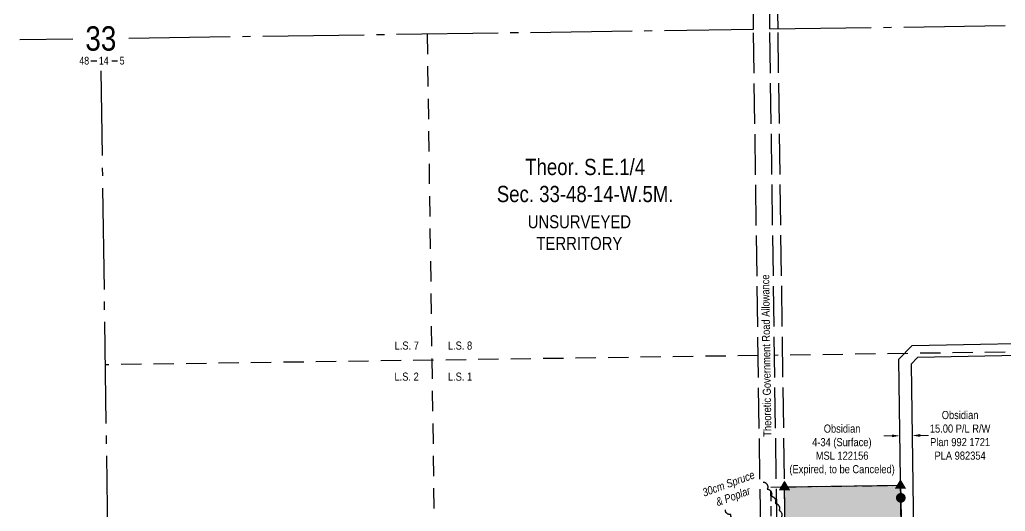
# Model space of a CAD drawing. Extents: x 566267 to 569350, y 5891344 to 5894279.
# Drawn here: x 567498 to 568713, y 5892756 to 5893362 of the extents above; entities that cross this region are included whole.
import ezdxf
from ezdxf.enums import TextEntityAlignment as Align

# ---------------------------------------------------------------- set-up
doc = ezdxf.new("R2010")
doc.units = 0
doc.header["$LTSCALE"] = 5
doc.header["$PDSIZE"] = 0.5
for name, pattern in [('0', [1, 1, 0]), ('foc-ACCESSROAD', [3.75, 2.5, -1.25]), ('foc-LSD', [8, 5, -3]), ('foc-QUARTERLINE', [33, 25, -3, 2, -3]), ('foc-UNSURVEYED', [12.5, 10, -2.5])]:
    doc.linetypes.add(name, pattern=pattern)
doc.layers.get('Defpoints').update_dxf_attribs({"color": 9})
for name, color, linetype in [('10', 1, 'Continuous'), ('9', 3, 'Continuous'), ('C-RW', 13, 'Continuous'), ('C-SYMBOL', 7, 'Continuous'), ('C-WS', 13, 'foc-ACCESSROAD'), ('L-MON', 1, 'Continuous'), ('L-QSEC', 8, 'foc-QUARTERLINE'), ('L-ROAD-T', 7, 'Continuous'), ('L-SECLBL', 7, 'Continuous'), ('L-SECTION-LSD', 7, 'foc-LSD'), ('L-UNS-T', 3, 'Continuous'), ('L-USEC', 7, 'foc-UNSURVEYED'), ('P-PROPOSED', 10, 'Continuous'), ('P-PROPOSED-H', 21, 'Continuous'), ('T-BUSH', 110, '0'), ('T-BUSH-T', 110, 'Continuous')]:
    doc.layers.add(name, color=color, linetype=linetype)
doc.layers.add('C-RW-T', color=13, linetype='Continuous', lineweight=9)
doc.styles.add('100L', font='ARIALN.TTF', dxfattribs={"height": 11})
doc.styles.add('175L', font='ARIALN.TTF', dxfattribs={"height": 20})
doc.styles.add('80CG', font='ARIALN.TTF', dxfattribs={"height": 10})
doc.styles.add('80L', font='ARIALN.TTF', dxfattribs={"height": 10})
doc.styles.add('80LS', font='ARIALNI.TTF', dxfattribs={"height": 10})
doc.styles.add('SIMPLEX', font='ARIALN.TTF')
doc.dimstyles.new('Compass 5 000', dxfattribs={"dimscale": 5, "dimtxt": 9, "dimasz": 2, "dimexe": 0.2, "dimexo": 0.0625, "dimgap": 0.5, "dimtad": 0, "dimtih": 1, "dimtoh": 1, "dimzin": 0, "dimdsep": 46, "dimtxsty": '80CG', "dimcen": 0.1, "dimse1": 1, "dimse2": 1, "dimclrd": 256, "dimclrt": 256, "dimaunit": 1, "dimadec": 4, "dimazin": 0, "dimtfac": 0.06, "dimtofl": 0, "dimtmove": 0, "dimatfit": 1, "dimfxl": 0.2, "dimtolj": 1, "dimtzin": 0, "dimlwd": -1, "dimarcsym": 0})

# ---------------------------------------------------------------- blocks, each defined once
blk = doc.blocks.new('fdia')
at = {"color": 255, "const_width": 1}
blk.add_lwpolyline([(-0.5, 0, 1), (0.5, 0, 1)], format="xyb", close=True, dxfattribs=at)
blk = doc.blocks.new('Fdiaa')
blk.add_blockref('fdia', (0, 0))
blk = doc.blocks.new('fdib')
at = {"color": 1, "const_width": 1.6}
blk.add_lwpolyline([(-0.4, 0, 1), (0.4, 0, 1)], format="xyb", close=True, dxfattribs=at)
at = {"color": 1}
blk.add_circle((0, 0), 0.8, dxfattribs=at)
blk = doc.blocks.new('Fdibb')
blk.add_blockref('fdib', (0, 0))
blk = doc.blocks.new('fdicc')
for name in ['Fdibb', 'Fdiaa']:
    blk.add_blockref(name, (0, 0))
blk = doc.blocks.new('FDI')
blk.add_blockref('fdicc', (0, 0))
blk = doc.blocks.new('STRIA')
blk.add_hatch(color=255).paths.add_polyline_path([(-0.04, 1.52), (-1.47, -0.87), (1.39, -0.87)])
blk = doc.blocks.new('STRIAA')
blk.add_blockref('STRIA', (0, 0))
blk = doc.blocks.new('STRIB')
at = {"color": 1}
blk.add_solid([(-1.12, -0.67), (-0.04, 1.13), (1.04, -0.67)], dxfattribs=at)
blk = doc.blocks.new('STRIBB')
blk.add_blockref('STRIB', (0, 0))
blk = doc.blocks.new('STRICC')
for name in ['STRIAA', 'STRIBB']:
    blk.add_blockref(name, (0, 0))
blk = doc.blocks.new('fdspike')
blk.add_blockref('STRICC', (0, 0))
blk = doc.blocks.new('TRIA')
blk.add_hatch(color=255).paths.add_polyline_path([(-0.04, 1.52), (-1.47, -0.87), (1.39, -0.87)])
blk = doc.blocks.new('TRIAA')
blk.add_blockref('TRIA', (0, 0))
blk = doc.blocks.new('TRIB')
at = {"color": 1}
blk.add_lwpolyline([(-1.12, -0.67), (-0.04, 1.13), (1.04, -0.67)], close=True, dxfattribs=at)
blk = doc.blocks.new('TRIBB')
blk.add_blockref('TRIB', (0, 0))
blk = doc.blocks.new('TRICC')
for name in ['TRIAA', 'TRIBB']:
    blk.add_blockref(name, (0, 0))
blk = doc.blocks.new('plspike')
blk.add_blockref('TRICC', (0, 0))
blk = doc.blocks.new('*D441')
at = {"layer": 'C-RW-T', "transparency": 16777216}
for p, q in [((568573, 5892848.8), (568563, 5892848.7)), ((568608, 5892849.3), (568618, 5892849.4))]:
    blk.add_line(p, q, dxfattribs=at)
for points in [[(568573, 5892850.5), (568573, 5892847.1), (568583, 5892848.9)], [(568608, 5892851), (568608, 5892847.6), (568598, 5892849.2)]]:
    blk.add_solid(points, dxfattribs=at)
at = {"layer": 'Defpoints', "color": 0, "transparency": 16777216}
for p in [(568598, 5892849.2), (568583.2, 5892835.7), (568598.2, 5892835.9)]:
    blk.add_point(p, dxfattribs=at)
at = {"layer": 'C-RW-T', "transparency": 16777216, "insert": (568657.1, 5892849.4), "char_height": 10, "attachment_point": 5, "style": '80CG'}
blk.add_mtext('\\A1;Obsidian\\P15.00 P/L R/W\\PPlan 992 1721\\PPLA 982354', dxfattribs=at)
blk = doc.blocks.new('L-SECLBL')
at = {"layer": '9', "color": 7}
for p, q in [((-5.1, -27.8), (-12.3, -27.8)), ((20.7, -27.8), (13.5, -27.8))]:
    blk.add_line(p, q, dxfattribs=at)
at = {"layer": '10', "color": 2, "style": 'SIMPLEX'}
blk.add_attdef('SEC', text='', height=30, dxfattribs=at).set_placement((0, 0), align=Align.MIDDLE)
at = {"layer": '10', "color": 5, "style": '80L'}
blk.add_attdef('TWP', text='', height=9.5, dxfattribs=at).set_placement((-14.4, -27.4), align=Align.MIDDLE_RIGHT)
blk.add_attdef('RGE', text='', height=9.5, dxfattribs=at).set_placement((3.6, -27.4), align=Align.MIDDLE_CENTER)
blk.add_attdef('MER', text='', height=9.5, dxfattribs=at).set_placement((23.2, -27.4), align=Align.MIDDLE_LEFT)
blk = doc.blocks.new('*D462')
at = {"layer": 'C-RW-T', "transparency": 16777216}
for p, q in [((568558.8, 5892677.6), (568602, 5892708.2)), ((568602, 5892708.2), (568612, 5892708.2)), ((568530.2, 5892657.4), (568522, 5892651.6))]:
    blk.add_line(p, q, dxfattribs=at)
for points in [[(568557.8, 5892679), (568559.7, 5892676.2), (568550.6, 5892671.8)], [(568529.2, 5892658.8), (568531.1, 5892656), (568538.3, 5892663.2)]]:
    blk.add_solid(points, dxfattribs=at)
at = {"layer": 'Defpoints', "color": 0, "transparency": 16777216}
for p in [(568541.5, 5892684.6), (568529.3, 5892676), (568550.6, 5892671.8)]:
    blk.add_point(p, dxfattribs=at)
at = {"layer": 'C-RW-T', "transparency": 16777216, "insert": (568651, 5892708.2), "char_height": 10, "attachment_point": 5, "style": '80CG'}
blk.add_mtext('\\A1;Obsidian\\P15.00 P/L R/W\\PPLA 130523\\P(Expired)', dxfattribs=at)

msp = doc.modelspace()

# ---------------------------------------------------------------- hatches: boundary and pattern name
at = {"layer": 'P-PROPOSED-H'}
h = msp.add_hatch(color=256, dxfattribs=at)
h.dxf.hatch_style = 1
h.paths.add_polyline_path([(568583.826, 5892787.916), (568585.65, 5892657.99), (568442.737, 5892655.985), (568440.913, 5892785.911)])

# ---------------------------------------------------------------- linework, layer by layer
at = {"layer": 'C-RW', "flags": 128}
msp.add_lwpolyline([(569332.697, 5892958.442), (569276.032, 5892957.538), (569261.041, 5892957.299), (569232.762, 5892956.849), (569019.815, 5892953.452), (568604.452, 5892945.263), (568596.754, 5892937.297), (568602.09, 5892552.114), (568576.664, 5892525.887), (568434.005, 5892526.202), (568190.522, 5892289.962), (568139.58, 5892254.387), (568130.996, 5892266.678), (568180.948, 5892301.563), (568427.941, 5892541.208), (568570.331, 5892540.893), (568587.013, 5892558.101), (568581.678, 5892943.268), (568597.943, 5892960.136), (569019.517, 5892968.455), (569232.545, 5892971.847), (569260.535, 5892972.291), (569275.527, 5892972.529), (569332.48, 5892973.435)], dxfattribs=at)
at = {"layer": 'C-WS', "flags": 128}
msp.add_lwpolyline([(568423.918, 5892785.673), (568583.826, 5892787.916), (568585.65, 5892657.99), (568425.735, 5892655.738)], close=True, dxfattribs=at)
at = {"layer": 'L-QSEC'}
for p, q in [((568422.681, 5893350.104), (569226.902, 5893361.507)), ((567632.908, 5893338.907), (568402.576, 5893349.819)), ((567498.419, 5893337), (567563.668, 5893337.925)), ((567609.735, 5892534.195), (567598.924, 5893298.442))]:
    msp.add_line(p, q, dxfattribs=at)
at = {"layer": 'L-SECTION-LSD'}
for p, q in [((568000.467, 5893344.118), (568011.909, 5892539.901)), ((569232.726, 5892959.407), (568428.435, 5892947.998)), ((568408.33, 5892947.713), (567604.047, 5892936.306))]:
    msp.add_line(p, q, dxfattribs=at)
at = {"layer": 'L-USEC'}
for p, q in [((568402.576, 5893349.819), (568401.146, 5893449.759)), ((568422.681, 5893350.107), (568421.25, 5893450.044)), ((568432.733, 5893350.251), (568431.302, 5893450.191)), ((568414.084, 5892545.607), (568402.576, 5893349.819)), ((568434.188, 5892545.895), (568422.681, 5893350.107)), ((568444.24, 5892546.039), (568432.733, 5893350.251))]:
    msp.add_line(p, q, dxfattribs=at)
at = {"layer": 'P-PROPOSED'}
msp.add_lwpolyline([(568583.826, 5892787.916), (568584.043, 5892772.436), (568585.65, 5892657.99), (568442.737, 5892655.985), (568440.913, 5892785.911)], close=True, dxfattribs=at)
at = {"layer": 'T-BUSH', "flags": 128}
msp.add_lwpolyline([(568414.615, 5892791.956, -0.52056705), (568419.472, 5892783.22, -0.52056705), (568424.329, 5892774.485, -0.52056705), (568429.186, 5892765.749, -0.52056705), (568434.043, 5892757.014, -0.52056705), (568435.796, 5892747.329, -0.52056705), (568436.658, 5892737.371, -0.52056705), (568437.521, 5892727.414, -0.52056705), (568438.383, 5892717.456, -0.52056705), (568439.245, 5892707.498, -0.52056705), (568440.108, 5892697.541, -0.52056705), (568441.666, 5892687.669, -0.52056705), (568443.238, 5892677.798, -0.52056705), (568444.81, 5892667.928, -0.52056705), (568443.887, 5892660.193, -0.52056705), (568436.663, 5892665.536, -0.52056705), (568431.084, 5892673.787, -0.52056705), (568429.024, 5892683.567, -0.52056705), (568426.963, 5892693.348, -0.52056705), (568423.57, 5892702.483, -0.52056705), (568417.183, 5892710.171, -0.52056705), (568410.796, 5892717.859, -0.52056705), (568404.008, 5892725.182, -0.52056705), (568396.944, 5892732.252, -0.52056705), (568389.79, 5892739.226, -0.52056705), (568382.149, 5892745.669, -0.52056705), (568374.509, 5892752.113, -0.52056705), (568368.02, 5892757.585, -0.52056705)], format="xyb", dxfattribs=at)

# ---------------------------------------------------------------- block references
at = {"layer": 'L-MON', "xscale": 4.997449749999987, "yscale": 4.997449749999987, "zscale": 4.999999999999982}
for name, p in [('plspike', (568440.913, 5892785.911)), ('fdspike', (568583.826, 5892787.916)), ('FDI', (568584.044, 5892772.436)), ('FDI', (568584.045, 5892772.447))]:
    msp.add_blockref(name, p, dxfattribs=at)
at = {"layer": 'L-SECLBL', "xscale": 0.9994869999999986, "yscale": 0.9994869999999986, "zscale": 0.9994869999999986}
msp.add_blockref('L-SECLBL', (567598.359, 5893338.417), dxfattribs=at).add_auto_attribs({'SEC': '33', 'TWP': '48', 'RGE': '14', 'MER': '5'})

# ---------------------------------------------------------------- texts
at = {"layer": 'C-SYMBOL', "color": 3, "insert": (568195.122, 5893190.116), "char_height": 20, "width": 215.98445, "attachment_point": 2, "style": '175L'}
msp.add_mtext('Theor. S.E.1/4 \\PSec. 33-48-14-W.5M.', dxfattribs=at)
at = {"layer": 'C-WS', "insert": (568446.398, 5892862.736), "char_height": 9.99487, "width": 129.2424, "attachment_point": 1, "style": '80L'}
msp.add_mtext('\\pi42.71566;Obsidian\\P\\pi28.44263;4-34 (Surface)\\P\\pi32.85374;MSL 122156\\P\\pi0.39427;(Expired, to be Canceled)', dxfattribs=at)
at = {"layer": 'L-ROAD-T', "style": '80L'}
msp.add_text('Theoretic Government Road Allowance', height=10, rotation=90.81979, dxfattribs=at).set_placement((568418.273, 5892947.713), align=Align.MIDDLE_CENTER)
at = {"layer": 'L-UNS-T', "color": 3, "insert": (568187.973, 5893099.153), "char_height": 16, "attachment_point": 5, "style": '80L'}
msp.add_mtext_dynamic_manual_height_columns('UNSURVEYED TERRITORY', width=126.41375, gutter_width=47.5, heights=[0], dxfattribs=at)
at = {"layer": 'T-BUSH-T', "insert": (568369.983, 5892794.718), "char_height": 9.9949, "width": 67.27576, "attachment_point": 2, "rotation": 20, "style": '80LS'}
msp.add_mtext('30cm Spruce \\P& Poplar', dxfattribs=at)

# ---------------------------------------------------------------- dimensions: what is measured, and where the dimension line sits
at = {"layer": 'C-RW-T'}
dim = msp.add_aligned_dim(p1=(568583.167, 5892835.723), p2=(568598.158, 5892835.93), distance=13.225, text='Obsidian\\P15.00 P/L R/W\\PPlan 992 1721\\PPLA 982354', dimstyle='Compass 5 000', dxfattribs=at)
dim.commit()
dim.dimension.update_dxf_attribs({"geometry": '*D441', "text_midpoint": (568657.059, 5892849.431)})
at = {"layer": 'C-RW-T', "color": 6}
dim = msp.add_linear_dim(base=(568550.589, 5892671.831), p1=(568529.288, 5892675.968), p2=(568541.534, 5892684.631), angle=35.278444, text='Obsidian\\P15.00 P/L R/W\\PPLA 130523\\P(Expired)', dimstyle='Compass 5 000', dxfattribs=at)
dim.commit()
dim.dimension.update_dxf_attribs({"geometry": '*D462', "text_midpoint": (568651.042, 5892708.171), "dimtype": 161})

# ---------------------------------------------------------------- next in the draw order: texts
at = {"layer": 'L-SECTION-LSD', "char_height": 10, "attachment_point": 1, "style": '100L', "bg_fill": 3, "box_fill_scale": 1.5, "bg_fill_color": 256, "bg_fill_transparency": 0}
for s, width, insert in [('\\pi2.30612;L.S. 7', 30.88047, (567958.024, 5892965.046)), ('L.S. 8', 30.40114, (568025.983, 5892965.046)), ('\\pi2.14046;L.S. 2', 30.65342, (567958.024, 5892926.762)), ('L.S. 1', 29.99119, (568025.983, 5892926.762))]:
    msp.add_mtext_dynamic_manual_height_columns(s, width=width, gutter_width=55, heights=[0], dxfattribs=dict(at, insert=insert))

doc.saveas('drawing.dxf')
